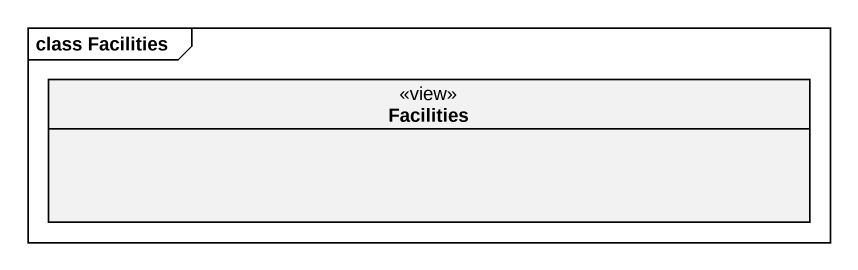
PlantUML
@startuml
mainframe class Facilities
hide circle
hide empty members
class Facilities <<view>>
@enduml
